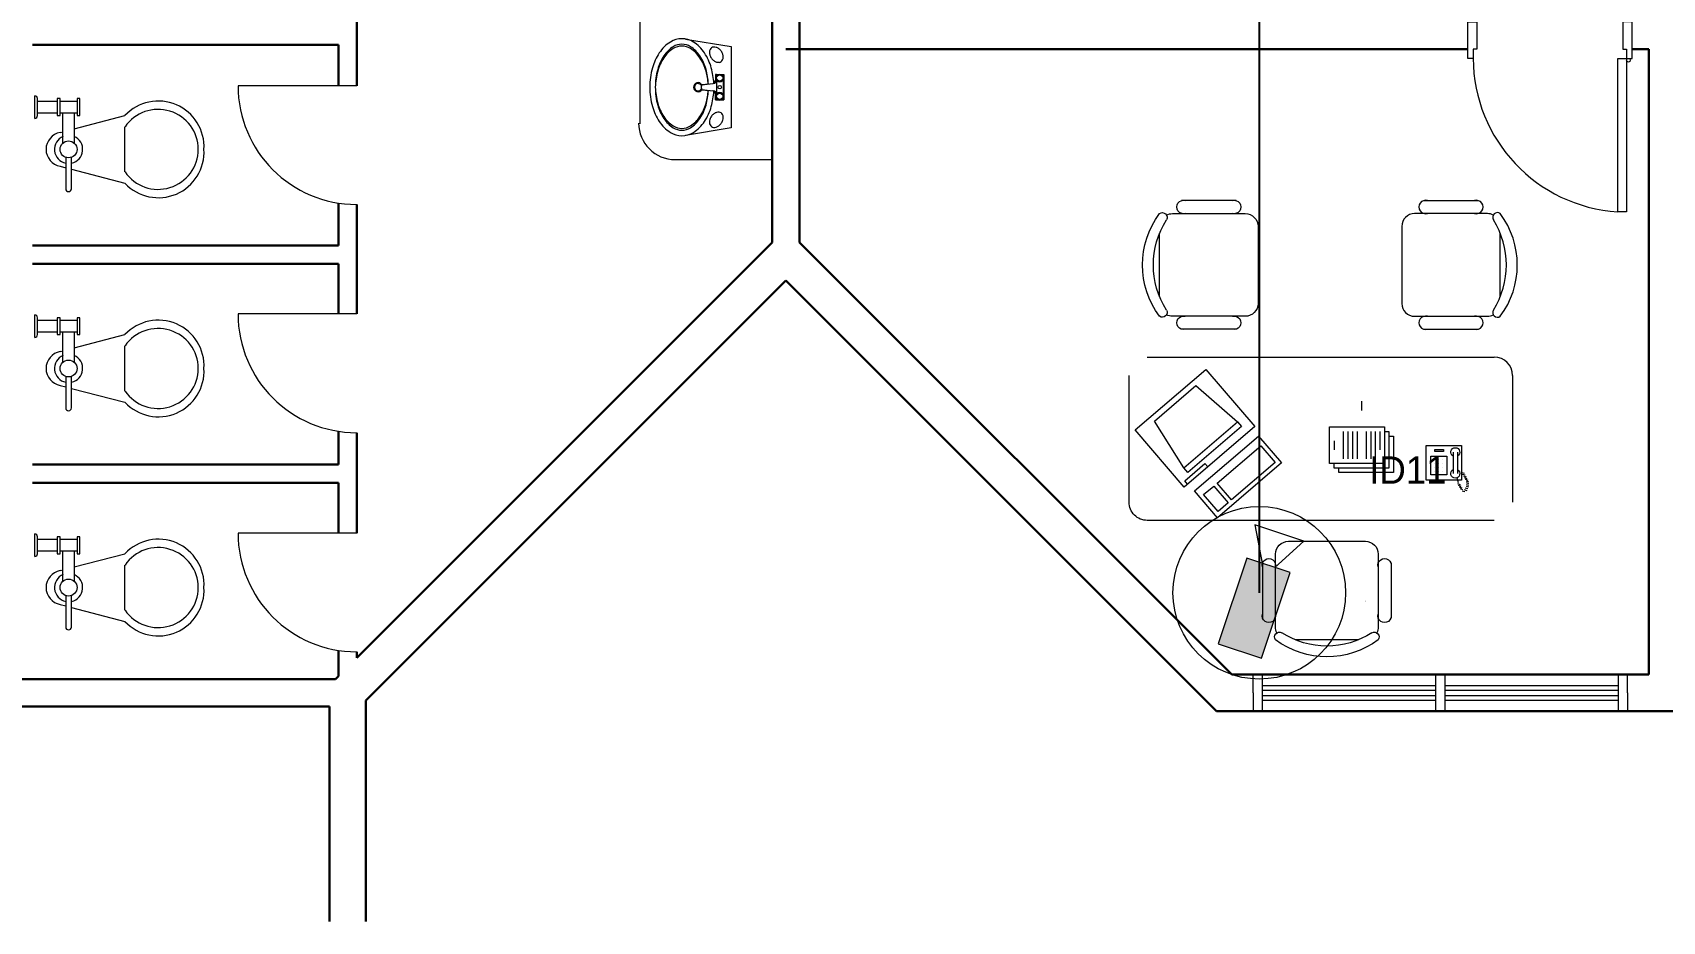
# Model space of a CAD drawing. Extents: x -59 to 582, y -1177 to 100.
# Drawn here: x 51.68 to 60.6, y -51.08 to -46.21 of the extents above; entities that cross this region are included whole.
import ezdxf
from ezdxf.enums import TextEntityAlignment as Align

# ---------------------------------------------------------------- set-up
doc = ezdxf.new("R2010")
doc.units = 0
doc.header["$LTSCALE"] = 0.15
doc.layers.get('0').update_dxf_attribs({"color": 252})
for name, color, linetype in [('0 CCTV', 252, 'Continuous'), ('0 sockets', 252, 'Continuous'), ('AUTOINCR', 7, 'Continuous'), ('CCTV', 4, 'Continuous')]:
    doc.layers.add(name, color=color, linetype=linetype)
for name, color, linetype, lineweight in [('anal', 252, 'Continuous', 20), ('DOOR', 252, 'Continuous', 20), ('E-LT-CKT-NM', 7, 'Continuous', 30), ('FIXT', 252, 'Continuous', 9), ('sofa', 252, 'Continuous', 9), ('T-CCTV', 7, 'Continuous', 0), ('wall', 252, 'Continuous', 30), ('WC', 252, 'Continuous', 9)]:
    doc.layers.add(name, color=color, linetype=linetype, lineweight=lineweight)
doc.styles.add('SDC-TEXT-ARB', font='sdc-arb.shx')

# ---------------------------------------------------------------- blocks, each defined once
blk = doc.blocks.new('D90')
at = {"layer": 'DOOR'}
for points in [[(0.03, 0.2), (0.03, 1.04), (0.0783, 1.04), (0.0783, 0.2)], [(0.03, 0.2), (0, 0.2), (0, 0), (0.05, 0), (0.05, 0.15), (0.03, 0.15)], [(0.87, 0.2), (0.9, 0.2), (0.9, 0), (0.85, 0), (0.85, 0.15), (0.87, 0.15)]]:
    blk.add_lwpolyline(points, close=True, dxfattribs=at)
blk.add_circle((0.02, 0.21), 0.01, dxfattribs=at)
blk.add_arc((0.0251, 0.1967), 0.8449, 0.22177, 86.38894, dxfattribs=at)
blk = doc.blocks.new('CHAIR7')
for p, q in [((20, 12), (3, 12)), ((5.12, 15.04), (17.88, 15.04)), ((0, 9), (0, -9)), ((23, -7.44), (23, 7.44)), ((3, -12), (20, -12)), ((5.12, -15), (17.88, -15))]:
    blk.add_line(p, q)
for centre, radius, start, end in [((3, 9), 3, 90, 180), ((5.56, 13.54), 1.56, 73.7398, 286.2602), ((17.44, 13.54), 1.56, 253.7398, 106.2602), ((20, 9), 3, 62.4156, 90), ((22.34, 11.12), 1.1, 53.3099, 212.0274), ((7, 0), 20, 323.1301, 36.8699), ((4.82, 0), 19.64, 327.5758, 32.4242), ((3, -9), 3, 180, 270), ((22.34, -11.12), 1.1, 147.9726, 306.6901), ((5.56, -13.5), 1.56, 73.7398, 286.2602), ((17.44, -13.5), 1.56, 253.7398, 106.2602), ((20, -9), 3, 270, 297.5844)]:
    blk.add_arc(centre, radius, start, end)
blk = doc.blocks.new('RECTANG')
for p, q in [((1, 1), (0, 1)), ((0, 1), (0, 0)), ((1, 0), (1, 1)), ((0, 0), (1, 0))]:
    blk.add_line(p, q)
blk = doc.blocks.new('IBMAT', base_point=(61, 306))
for p, q in [((75, 307), (75, 306)), ((81, 307), (75, 307)), ((81, 306), (81, 307))]:
    blk.add_line(p, q)
at = {"xscale": 21, "yscale": 17, "zscale": 21}
blk.add_blockref('RECTANG', (61, 306), dxfattribs=at)
blk = doc.blocks.new('KEYBOARD', base_point=(60, 294))
for p, xscale, yscale, zscale in [((60, 294), 19, 8, 19), ((61, 295), 13, 5, 13), ((75, 295), 3, 5, 3)]:
    blk.add_blockref('RECTANG', p, dxfattribs=dict(xscale=xscale, yscale=yscale, zscale=zscale))
blk = doc.blocks.new('FNCOMP')
for p, q in [((-6.64, 16.23), (-8.5, 3.5)), ((6.08, 16.23), (-6.64, 16.23)), ((8, 3.5), (6.08, 16.23)), ((-8.5, 3.5), (-8.5, 2.04)), ((8, 3.5), (-8.5, 3.5)), ((-8.5, 2.04), (8, 2.04)), ((8, 2.04), (8, 3.5))]:
    blk.add_line(p, q)
at = {"xscale": 1.033846153846154, "yscale": 1.033846153846154, "zscale": 1.033846153846154}
for name, p in [('IBMAT', (-10.86, 0)), ('KEYBOARD', (-10.05, -10.5))]:
    blk.add_blockref(name, p, dxfattribs=at)
blk = doc.blocks.new('FNPHONE')
for p, q in [((-7.29, 6.54), (-7.29, 1.54)), ((-6.29, 6.54), (-6.29, 1.54)), ((-3.87, 4.85), (-3.87, 4.85)), ((-3.87, 3.91), (-3.87, 3.91)), ((-2.94, 4.85), (-2.94, 4.85)), ((-2.94, 3.91), (-2.94, 3.91)), ((-2, 4.85), (-2, 4.85)), ((-2, 3.91), (-2, 3.91)), ((-9.1, 0.22), (-9.7, 0.02)), ((-8.9, 0.62), (-9.5, 0.42)), ((-8.7, 1.02), (-9.3, 0.82)), ((-8.5, 1.42), (-9.1, 1.22)), ((-8.3, 1.82), (-8.9, 1.62)), ((-7.14, 0.56), (-7.5, -0.58)), ((-3.87, 2.97), (-3.87, 2.97)), ((-3.87, 2.03), (-3.87, 2.03)), ((-2.94, 2.97), (-2.94, 2.97)), ((-2.94, 2.03), (-2.94, 2.03)), ((-2, 2.97), (-2, 2.97)), ((-2, 2.03), (-2, 2.03)), ((-9.3, -0.18), (-9.9, -0.38)), ((-9.3, -0.58), (-9.9, -0.78)), ((-9.3, -0.98), (-9.9, -1.18)), ((-9.3, -1.38), (-9.9, -1.58)), ((-9.1, -1.78), (-9.7, -1.98)), ((-8.9, -2.18), (-9.5, -2.38)), ((-8.43, -2.46), (-9.03, -2.66)), ((-7.9, -1.98), (-8.5, -2.18)), ((-7.7, -1.58), (-8.3, -1.78)), ((-7.5, -1.18), (-8.1, -1.38)), ((-7.3, -0.78), (-7.9, -0.98))]:
    blk.add_line(p, q)
for centre, start, end in [((-6.79, 6.54), 298.4915, 241.5085), ((-6.79, 1.54), 118.4915, 61.5085)]:
    blk.add_arc(centre, 1.05, start, end)
for p, xscale, yscale, zscale in [((-8.21, 0), 8.20528234483245, 8.104073169521023, 8.20528234483245), ((-4.81, 1.25), 3.75, 4.375, 3.75), ((-4.03, 6.72), 2.03125, 0.46875, 2.03125)]:
    blk.add_blockref('RECTANG', p, dxfattribs=dict(xscale=xscale, yscale=yscale, zscale=zscale))
blk = doc.blocks.new('ARCH')
at = {"layer": 'anal'}
for p, q in [((55, 344.9171), (55, 342.1171)), ((55.1938, 341.9207), (55.725, 341.9207)), ((58.3582, 339), (58.3582, 339.1)), ((58.4082, 339.1), (58.4082, 338.9)), ((59.3582, 339.1), (59.3582, 338.9)), ((59.4082, 339.1), (59.4082, 338.9)), ((60.3582, 339.1), (60.3582, 338.9)), ((60.4082, 339), (60.4082, 339.1)), ((58.3582, 339), (58.3582, 338.9)), ((58.4082, 339.04), (59.3582, 339.04)), ((58.4082, 339.015), (59.3582, 339.015)), ((58.4082, 339), (58.4082, 338.9)), ((58.4082, 338.985), (59.3582, 338.985)), ((59.4082, 339.04), (60.3582, 339.04)), ((59.4082, 339.015), (60.3582, 339.015)), ((59.4082, 338.985), (60.3582, 338.985)), ((60.3582, 339), (60.3582, 338.9)), ((60.4082, 339), (60.4082, 338.9)), ((58.4082, 338.96), (59.3582, 338.96)), ((59.4082, 338.96), (60.3582, 338.96))]:
    blk.add_line(p, q, dxfattribs=at)
blk.add_arc((55.1938, 342.1207), 0.2, 180, 270, dxfattribs=at)
at = {"layer": 'DOOR'}
for p, q in [((53.45, 342.325), (52.8, 342.325)), ((53.45, 341.075), (52.8, 341.075)), ((53.45, 339.875), (52.8, 339.875))]:
    blk.add_line(p, q, dxfattribs=at)
for centre in [(53.45, 342.325), (53.45, 341.075), (53.45, 339.875)]:
    blk.add_arc(centre, 0.65, 180, 270, dxfattribs=at)
at = {"layer": 'FIXT'}
for p, q in [((55.2499, 342.581), (55.5, 342.5396)), ((55.5, 342.5396), (55.5, 342.0946)), ((55.42, 342.3861), (55.4155, 342.3871)), ((55.4155, 342.3871), (55.4288, 342.3871)), ((55.4155, 342.3871), (55.4155, 342.3562)), ((55.42, 342.3861), (55.42, 342.3797)), ((55.42, 342.3861), (55.4269, 342.3861)), ((55.4472, 342.3871), (55.4605, 342.3871)), ((55.4491, 342.3861), (55.456, 342.3861)), ((55.456, 342.3861), (55.4605, 342.3871)), ((55.456, 342.3861), (55.456, 342.3797)), ((55.4605, 342.3871), (55.4605, 342.2471)), ((55.3365, 342.3311), (55.384, 342.3351)), ((55.3379, 342.3303), (55.3365, 342.3311)), ((55.3379, 342.3038), (55.3365, 342.3031)), ((55.3365, 342.3031), (55.384, 342.299)), ((55.3379, 342.3303), (55.4021, 342.337)), ((55.3379, 342.3038), (55.4021, 342.2971)), ((55.4155, 342.2471), (55.4155, 342.2779)), ((55.42, 342.3544), (55.42, 342.2797)), ((55.456, 342.3544), (55.456, 342.2797)), ((55.42, 342.2481), (55.4155, 342.2471)), ((55.4155, 342.2471), (55.4288, 342.2471)), ((55.42, 342.2481), (55.42, 342.2544)), ((55.42, 342.2481), (55.4269, 342.2481)), ((55.4472, 342.2471), (55.4605, 342.2471)), ((55.4491, 342.2481), (55.456, 342.2481)), ((55.456, 342.2481), (55.456, 342.2544)), ((55.456, 342.2481), (55.4605, 342.2471)), ((55.5, 342.0946), (55.2499, 342.0532))]:
    blk.add_line(p, q, dxfattribs=at)
for centre, radius in [((55.438, 342.3671), 0.022), ((55.438, 342.3671), 0.0173), ((55.438, 342.2671), 0.022), ((55.438, 342.2671), 0.0173), ((55.438, 342.3171), 0.0095)]:
    blk.add_circle(centre, radius, dxfattribs=at)
for centre, radius, start, end in [((55.2746, 342.3936), 0.2016, 122.07252, 146.53462), ((55.2305, 342.464), 0.1186, 90, 122.07252), ((55.2305, 342.464), 0.0886, 90, 122.07252), ((55.2305, 342.454), 0.0886, 90, 122.07252), ((55.2305, 342.464), 0.1186, 57.92748, 90), ((55.2305, 342.464), 0.0886, 57.92748, 90), ((55.2305, 342.454), 0.0886, 57.92748, 90), ((55.1864, 342.3936), 0.2016, 33.46538, 57.92748), ((55.3446, 342.3474), 0.2855, 146.53462, 164.68757), ((55.3446, 342.3474), 0.2555, 146.53462, 164.68757), ((55.3446, 342.3374), 0.2555, 146.53462, 164.68757), ((55.2746, 342.3936), 0.1716, 122.07252, 146.53462), ((55.2746, 342.3836), 0.1716, 122.07252, 146.53462), ((55.1864, 342.3936), 0.1716, 33.46538, 57.92748), ((55.1864, 342.3836), 0.1716, 33.46538, 57.92748), ((55.1164, 342.3474), 0.2555, 15.31243, 33.46538), ((55.1164, 342.3374), 0.2555, 15.31243, 33.46538), ((55.1164, 342.3474), 0.2855, 15.31243, 33.46538), ((55.4174, 342.5082), 0.036, 154.07048, 178.31028), ((55.4292, 342.5078), 0.0477, 178.31028, 197.84822), ((55.4439, 342.5126), 0.0632, 197.84822, 215), ((55.4064, 342.5135), 0.0237, 125, 154.07048), ((55.4439, 342.5126), 0.0632, 215, 232.15178), ((55.4064, 342.5135), 0.0237, 95.92952, 125), ((55.4076, 342.5013), 0.036, 71.68972, 95.92952), ((55.4344, 342.5003), 0.0477, 232.15178, 251.68972), ((55.4039, 342.4902), 0.0477, 52.15178, 71.68972), ((55.4307, 342.4892), 0.036, 251.68972, 275.92952), ((55.3944, 342.4779), 0.0632, 35, 52.15178), ((55.432, 342.4769), 0.0237, 275.92952, 305), ((55.432, 342.4769), 0.0237, 305, 334.07048), ((55.3944, 342.4779), 0.0632, 17.84822, 35), ((55.4209, 342.4823), 0.036, 334.07048, 358.31028), ((55.4092, 342.4827), 0.0477, 358.31028, 17.84822), ((55.4553, 342.3171), 0.4003, 164.68757, 180), ((55.4553, 342.3171), 0.3703, 164.68757, 180), ((55.4553, 342.3071), 0.3703, 164.68757, 178.45237), ((55.0057, 342.3171), 0.3703, 2.68673, 15.31243), ((55.0057, 342.3071), 0.3703, 4.22904, 15.31243), ((55.0057, 342.3171), 0.4003, 3.1171, 15.31243), ((55.4093, 342.3671), 0.0115, 315.8561, 44.1439), ((55.438, 342.3958), 0.0115, 225.8561, 314.1439), ((55.4667, 342.3671), 0.0115, 135.8561, 224.1439), ((55.4553, 342.3171), 0.4003, 180, 195.31243), ((55.4553, 342.3171), 0.3703, 180, 195.31243), ((55.4553, 342.3271), 0.3703, 181.54763, 195.31243), ((55.319, 342.3171), 0.025, 31.88267, 328.11733), ((55.319, 342.3171), 0.02, 90, 270), ((55.319, 342.3171), 0.02, 31.49929, 90), ((55.319, 342.3171), 0.02, 270, 328.50071), ((55.4345, 342.3171), 0.099, 171.872, 188.128), ((55.4348, 342.3171), 0.0978, 172.2121, 187.7879), ((55.0057, 342.3271), 0.3703, 344.68757, 355.77096), ((55.0057, 342.3171), 0.3703, 344.68757, 357.31327), ((55.0057, 342.3171), 0.4003, 344.68757, 356.8829), ((55.3955, 342.3562), 0.02, 285.06132, 0), ((55.3955, 342.2779), 0.02, 0, 74.93868), ((55.4, 342.3569), 0.02, 275.97774, 353.34733), ((55.4, 342.2772), 0.02, 6.65267, 84.02226), ((55.4093, 342.2671), 0.0115, 315.8561, 44.1439), ((55.438, 342.3383), 0.0115, 45.8561, 134.1439), ((55.438, 342.2958), 0.0115, 225.8561, 314.1439), ((55.4667, 342.2671), 0.0115, 135.8561, 224.1439), ((55.3446, 342.2868), 0.2855, 195.31243, 213.46538), ((55.3446, 342.2968), 0.2555, 195.31243, 213.46538), ((55.3446, 342.2868), 0.2555, 195.31243, 213.46538), ((55.1164, 342.2968), 0.2555, 326.53462, 344.68757), ((55.1164, 342.2868), 0.2555, 326.53462, 344.68757), ((55.1164, 342.2868), 0.2855, 326.53462, 344.68757), ((55.438, 342.2383), 0.0115, 45.8561, 134.1439), ((55.2746, 342.2405), 0.2016, 213.46538, 237.92748), ((55.2746, 342.2505), 0.1716, 213.46538, 237.92748), ((55.2746, 342.2405), 0.1716, 213.46538, 237.92748), ((55.2305, 342.1801), 0.0886, 237.92748, 270), ((55.2305, 342.1801), 0.0886, 270, 302.07252), ((55.1864, 342.2505), 0.1716, 302.07252, 326.53462), ((55.1864, 342.2405), 0.1716, 302.07252, 326.53462), ((55.1864, 342.2405), 0.2016, 302.07252, 326.53462), ((55.4292, 342.1263), 0.0477, 162.15178, 181.68972), ((55.4174, 342.126), 0.036, 181.68972, 205.92952), ((55.4439, 342.1216), 0.0632, 145, 162.15178), ((55.4064, 342.1206), 0.0237, 205.92952, 235), ((55.4439, 342.1216), 0.0632, 127.84822, 145), ((55.4064, 342.1206), 0.0237, 235, 264.07048), ((55.4076, 342.1328), 0.036, 264.07048, 288.31028), ((55.4344, 342.1338), 0.0477, 108.31028, 127.84822), ((55.4039, 342.144), 0.0477, 288.31028, 307.84822), ((55.4307, 342.145), 0.036, 84.07048, 108.31028), ((55.3944, 342.1562), 0.0632, 307.84822, 325), ((55.432, 342.1572), 0.0237, 55, 84.07048), ((55.432, 342.1572), 0.0237, 25.92952, 55), ((55.3944, 342.1562), 0.0632, 325, 342.15178), ((55.4209, 342.1518), 0.036, 1.68972, 25.92952), ((55.4092, 342.1515), 0.0477, 342.15178, 1.68972), ((55.2305, 342.1701), 0.1186, 237.92748, 270), ((55.2305, 342.1701), 0.0886, 237.92748, 270), ((55.2305, 342.1701), 0.0886, 270, 302.07252), ((55.2305, 342.1701), 0.1186, 270, 302.07252)]:
    blk.add_arc(centre, radius, start, end, dxfattribs=at)
at = {"layer": 'sofa'}
for p, q in [((57.7791, 340.8389), (59.6791, 340.8389)), ((59.7791, 340.7389), (59.7791, 340.0445))]:
    blk.add_line(p, q, dxfattribs=at)
blk.add_lwpolyline([(59.6791, 339.9445), (57.7791, 339.9445, -0.414214), (57.6791, 340.0445), (57.6791, 340.7389)], format="xyb", dxfattribs=at)
for points in [[(58.9527, 340.5973), (58.9527, 340.5473)], [(58.7777, 340.4561), (59.0777, 340.4561), (59.0777, 340.2561), (58.7777, 340.2561), (58.7777, 340.4561)], [(59.0777, 340.4311), (59.1027, 340.4311), (59.1027, 340.2311), (58.8027, 340.2311), (58.8027, 340.2561)], [(59.1027, 340.4061), (59.1277, 340.4061), (59.1277, 340.2061), (58.8277, 340.2061), (58.8277, 340.2311)], [(58.8527, 340.4311), (58.8527, 340.2811)], [(58.8777, 340.4311), (58.8777, 340.2811)], [(58.9027, 340.4311), (58.9027, 340.2811)], [(58.9277, 340.4311), (58.9277, 340.2811)], [(58.9777, 340.4311), (58.9777, 340.2811)], [(59.0027, 340.4311), (59.0027, 340.2811)], [(59.0277, 340.4311), (59.0277, 340.2811)], [(59.0527, 340.4311), (59.0527, 340.3311)], [(58.8027, 340.3811), (58.8027, 340.3311)]]:
    blk.add_lwpolyline(points, dxfattribs=at)
blk.add_arc((59.6791, 340.7389), 0.1, 0, 90, dxfattribs=at)
at = {"layer": 'wall'}
for p, q in [((55.725, 341.4664), (55.725, 346.125)), ((55.875, 341.4664), (55.875, 346.125)), ((53.45, 342.875), (53.45, 342.325)), ((51.675, 342.55), (53.35, 342.55)), ((53.35, 342.55), (53.35, 342.325)), ((59.5337, 342.525), (55.8, 342.525)), ((60.525, 342.525), (60.4337, 342.525)), ((60.525, 342.525), (60.525, 339.1)), ((53.35, 341.6827), (53.35, 341.45)), ((53.45, 341.675), (53.45, 341.075)), ((51.675, 341.45), (53.35, 341.45)), ((55.725, 341.4664), (53.45, 339.1914)), ((55.725, 341.4664), (53.45, 339.1914)), ((58.2414, 339.1), (55.875, 341.4664)), ((51.675, 341.35), (53.35, 341.35)), ((53.35, 341.35), (53.35, 341.075)), ((55.8, 341.2586), (53.5, 338.9586)), ((55.8, 341.2586), (53.5414, 339)), ((58.1586, 338.9), (55.8, 341.2586)), ((53.35, 340.4327), (53.35, 340.25)), ((53.45, 340.425), (53.45, 339.875)), ((51.675, 340.25), (53.35, 340.25)), ((51.675, 340.15), (53.35, 340.15)), ((53.35, 340.15), (53.35, 339.875)), ((53.35, 339.2327), (53.35, 339.0914)), ((53.45, 339.225), (53.45, 339.1914)), ((53.3336, 339.075), (46.55, 339.075)), ((53.35, 339.0914), (53.3336, 339.075)), ((53.35, 339.0914), (53.3336, 339.075)), ((60.525, 339.1), (58.2414, 339.1)), ((53.3, 338.925), (46.55, 338.925)), ((53.3, 337.7482), (53.3, 338.925)), ((53.5, 337.7482), (53.5, 338.9586)), ((63.0414, 338.9), (58.1586, 338.9))]:
    blk.add_line(p, q, dxfattribs=at)
at = {"layer": 'WC'}
for p, q in [((51.6868, 342.1465), (51.6868, 342.2701)), ((51.7022, 342.162), (51.7022, 342.2547)), ((51.8103, 342.2392), (51.7022, 342.2392)), ((51.8258, 342.2547), (51.8103, 342.2547)), ((51.8103, 342.2547), (51.8103, 342.162)), ((51.8258, 342.162), (51.8258, 342.2547)), ((51.9185, 342.2392), (51.8258, 342.2392)), ((51.9339, 342.2547), (51.9185, 342.2547)), ((51.9185, 342.2547), (51.9185, 342.162)), ((51.9339, 342.162), (51.9339, 342.2547)), ((51.7022, 342.1774), (51.8103, 342.1774)), ((51.8103, 342.162), (51.8258, 342.162)), ((51.8258, 342.1774), (51.9185, 342.1774)), ((51.8412, 342.0108), (51.8412, 342.1774)), ((51.9028, 342.0894), (52.181, 342.162)), ((51.903, 342.1774), (51.903, 342.0112)), ((51.9185, 342.162), (51.9339, 342.162)), ((52.181, 341.8531), (52.181, 342.1002)), ((51.8258, 342.0693), (51.8416, 342.0735)), ((51.8567, 341.9334), (51.8567, 341.7605)), ((51.8876, 341.7605), (51.8876, 341.9334)), ((51.8258, 341.884), (51.8569, 341.8759)), ((51.8878, 341.8678), (52.181, 341.7913)), ((51.6868, 340.9465), (51.6868, 341.0701)), ((51.7022, 340.962), (51.7022, 341.0547)), ((51.8103, 341.0392), (51.7022, 341.0392)), ((51.8258, 341.0547), (51.8103, 341.0547)), ((51.8103, 341.0547), (51.8103, 340.962)), ((51.8258, 340.962), (51.8258, 341.0547)), ((51.9185, 341.0392), (51.8258, 341.0392)), ((51.9339, 341.0547), (51.9185, 341.0547)), ((51.9185, 341.0547), (51.9185, 340.962)), ((51.9339, 340.962), (51.9339, 341.0547)), ((51.7022, 340.9774), (51.8103, 340.9774)), ((51.8103, 340.962), (51.8258, 340.962)), ((51.8258, 340.9774), (51.9185, 340.9774)), ((51.8412, 340.8108), (51.8412, 340.9774)), ((51.9028, 340.8894), (52.181, 340.962)), ((51.903, 340.9774), (51.903, 340.8112)), ((51.9185, 340.962), (51.9339, 340.962)), ((51.8258, 340.8693), (51.8416, 340.8735)), ((52.181, 340.6531), (52.181, 340.9002)), ((51.8258, 340.684), (51.8569, 340.6759)), ((51.8567, 340.7334), (51.8567, 340.5605)), ((51.8876, 340.5605), (51.8876, 340.7334)), ((51.8878, 340.6678), (52.181, 340.5913)), ((51.6868, 339.7465), (51.6868, 339.8701)), ((51.7022, 339.762), (51.7022, 339.8547)), ((51.8103, 339.8392), (51.7022, 339.8392)), ((51.7022, 339.7774), (51.8103, 339.7774)), ((51.8258, 339.8547), (51.8103, 339.8547)), ((51.8103, 339.8547), (51.8103, 339.762)), ((51.8258, 339.762), (51.8258, 339.8547)), ((51.9185, 339.8392), (51.8258, 339.8392)), ((51.8258, 339.7774), (51.9185, 339.7774)), ((51.8412, 339.6108), (51.8412, 339.7774)), ((51.903, 339.7774), (51.903, 339.6112)), ((51.9339, 339.8547), (51.9185, 339.8547)), ((51.9185, 339.8547), (51.9185, 339.762)), ((51.9339, 339.762), (51.9339, 339.8547)), ((51.8103, 339.762), (51.8258, 339.762)), ((51.9028, 339.6894), (52.181, 339.762)), ((51.9185, 339.762), (51.9339, 339.762)), ((52.181, 339.4531), (52.181, 339.7002)), ((51.8258, 339.6693), (51.8416, 339.6735)), ((51.8567, 339.5334), (51.8567, 339.3605)), ((51.8876, 339.3605), (51.8876, 339.5334)), ((51.8258, 339.484), (51.8569, 339.4759)), ((51.8878, 339.4678), (52.181, 339.3913))]:
    blk.add_line(p, q, dxfattribs=at)
for centre in [(51.8721, 341.9767), (51.8721, 340.7767), (51.8721, 339.5767)]:
    blk.add_circle(centre, 0.0463, dxfattribs=at)
for centre, radius, start, end in [((51.6861, 342.254), 0.0161, 2.4084, 87.5916), ((52.3638, 341.9914), 0.25, 356.62, 136.98278), ((52.3624, 341.9755), 0.2201, 0.3, 145.49457), ((51.6861, 342.1627), 0.0161, 272.4084, 357.5916), ((51.8428, 341.9767), 0.0942, 100.38886, 259.6111), ((51.8721, 341.9767), 0.0772, 112.85047, 258.577), ((51.8721, 341.9767), 0.0772, 281.8763, 66.5863), ((52.3638, 341.9619), 0.25, 223.0172, 3.38), ((52.3624, 341.9778), 0.2201, 214.5054, 359.7), ((51.8721, 341.7605), 0.0154, 180, 0), ((51.6861, 341.054), 0.0161, 2.4084, 87.5916), ((52.3638, 340.7914), 0.25, 356.62, 136.98278), ((51.6861, 340.9627), 0.0161, 272.4084, 357.5916), ((52.3624, 340.7755), 0.2201, 0.3, 145.49457), ((51.8428, 340.7767), 0.0942, 100.38886, 259.6111), ((51.8721, 340.7767), 0.0772, 112.85047, 258.577), ((51.8721, 340.7767), 0.0772, 281.8763, 66.5863), ((52.3638, 340.7619), 0.25, 223.0172, 3.38), ((52.3624, 340.7778), 0.2201, 214.5054, 359.7), ((51.8721, 340.5605), 0.0154, 180, 0), ((51.6861, 339.854), 0.0161, 2.4084, 87.5916), ((52.3638, 339.5914), 0.25, 356.62, 136.98278), ((52.3624, 339.5755), 0.2201, 0.3, 145.49457), ((51.6861, 339.7627), 0.0161, 272.4084, 357.5916), ((51.8428, 339.5767), 0.0942, 100.38886, 259.6111), ((51.8721, 339.5767), 0.0772, 112.85047, 258.577), ((51.8721, 339.5767), 0.0772, 281.8763, 66.5863), ((52.3638, 339.5619), 0.25, 223.0172, 3.38), ((52.3624, 339.5778), 0.2201, 214.5054, 359.7), ((51.8721, 339.3605), 0.0154, 180, 0)]:
    blk.add_arc(centre, radius, start, end, dxfattribs=at)
at = {"layer": 'DOOR', "rotation": 180}
blk.add_blockref('D90', (60.4337, 342.675), dxfattribs=at)
at = {"layer": 'sofa', "yscale": 0.0234375, "zscale": 0.0234375}
for name, p, xscale in [('CHAIR7', (58.3856, 341.3437), -0.0234375), ('CHAIR7', (59.1727, 341.3437), 0.0234375), ('FNPHONE', (59.3067, 340.1648), -0.0234375)]:
    blk.add_blockref(name, p, dxfattribs=dict(at, xscale=xscale))
for name, p, xscale, rotation in [('FNCOMP', (58.1746, 340.2926), -0.02343749999997079, 40.60129464521547), ('CHAIR7', (58.7625, 339.8299), -0.0234375, 90)]:
    blk.add_blockref(name, p, dxfattribs=dict(at, xscale=xscale, rotation=rotation))
blk = doc.blocks.new('LEGEND_dwg_CCTV DOME-1155345-TELECOMMUNICATION LEGEND_ GENERAL NOTES _SYMBOLS _ ABBREVIATIONS')
at = {"layer": 'T-CCTV'}
blk.add_hatch(color=256, dxfattribs=at).paths.add_polyline_path([(255, -95.2), (-120.1, -95.2), (-120.1, 95.2), (255, 95.2)], flags=0)
at = {"layer": 'T-CCTV', "flags": 128}
for points in [[(-120.1, 27.6), (-261.6, 107.6), (-261.6, -107.6), (-120.1, -27.6)], [(255, -95.2), (255, 95.2), (-120.1, 95.2), (-120.1, -95.2), (255, -95.2)]]:
    blk.add_lwpolyline(points, dxfattribs=at)
at = {"layer": 'T-CCTV'}
blk.add_circle((0, 0), 358.2, dxfattribs=at)
blk = doc.blocks.new('ID CAMERA')
at = {"layer": 'CCTV', "color": 6, "xscale": 1.150579243575653, "yscale": 1.150579243575653, "zscale": 1.150579243575653}
blk.add_blockref('LEGEND_dwg_CCTV DOME-1155345-TELECOMMUNICATION LEGEND_ GENERAL NOTES _SYMBOLS _ ABBREVIATIONS', (0, 0), dxfattribs=at)
at = {"layer": 'E-LT-CKT-NM', "color": 1, "style": 'SDC-TEXT-ARB'}
blk.add_attdef('ID', (-127.3, 492.1), '', height=326.1, dxfattribs=at)
blk = doc.blocks.new('EE')
at = {"layer": '0 sockets'}
h = blk.add_hatch(color=6, dxfattribs=at)
h.dxf.hatch_style = 1
h.paths.add_polyline_path([(582.3938, 81.8406), (-59.1154, 81.8406), (-59.1154, -114.5819), (582.3938, -114.5819)])
h.paths.add_polyline_path([(577.3938, 76.8406), (577.3938, -109.5819), (-54.1154, -109.5819), (-54.1154, 76.8406)], flags=16)
h.paths.add_polyline_path([(408.0255, -15.1391, -1), (406.517, -15.1391, -1)], flags=0)
h.paths.add_polyline_path([(457.7835, -31.1193, 0.414214), (457.6835, -31.0193), (444.3113, -31.0193, 0.414214), (444.2113, -31.1193), (444.2113, -48.4465), (415.8336, -48.4465), (415.8336, -19.4832), (417.425, -19.4832, 0.414214), (417.525, -19.3832), (417.525, -15.2391, 0.414214), (417.425, -15.1391), (407.2736, -15.1391), (407.2712, -15.8933), (407.2712, -15.1391), (417.525, -15.1391), (417.525, -19.4832), (415.9336, -19.4832, 0.414214), (415.8336, -19.5832), (415.8336, -48.3465, 0.414214), (415.9336, -48.4465), (444.1113, -48.4465, 0.414214), (444.2113, -48.3465), (444.2113, -31.0193), (457.7835, -31.0193)], flags=0)
h.paths.add_polyline_path([(244.6113, -46.0682), (244.6113, -46.0144), (244.5226, -46.0144, -0.279526)], flags=0)
h.paths.add_polyline_path([(404.6897, 26.9474), (525.0345, 26.9474), (525.0345, 46.2845), (404.6897, 46.2845)], flags=8)
h.paths.add_polyline_path([(202.6437, 24.0784), (289.3193, 24.0784), (289.3193, 38.4106), (202.6437, 38.4106)], flags=8)
h.paths.add_polyline_path([(30.9197, 26.4293), (112.5904, 26.4293), (112.5904, 40.7615), (30.9197, 40.7615)], flags=8)
h.paths.add_polyline_path([(441.8806, -10.2056), (442.2164, -10.2056), (442.2164, -9.7556), (441.8806, -9.7556)], flags=8)
h.paths.add_polyline_path([(422.2717, -10.2459), (422.6217, -10.2459), (422.6217, -9.7959), (422.2717, -9.7959)], flags=8)
h.paths.add_polyline_path([(406.5093, -14.41), (406.8593, -14.41), (406.8593, -13.96), (406.5093, -13.96)], flags=8)
h.paths.add_polyline_path([(406.2104, -35.7134), (406.5461, -35.7134), (406.5461, -35.2634), (406.2104, -35.2634)], flags=8)
h.paths.add_polyline_path([(422.8414, -60.6068), (423.1914, -60.6068), (423.1914, -60.1568), (422.8414, -60.1568)], flags=8)
h.paths.add_polyline_path([(442.3908, -60.8399), (442.7551, -60.8399), (442.7551, -60.3899), (442.3908, -60.3899)], flags=8)
h.paths.add_polyline_path([(456.8438, -54.1004), (457.1938, -54.1004), (457.1938, -53.6504), (456.8438, -53.6504)], flags=8)
h.paths.add_polyline_path([(470.8579, -50.8101), (471.2079, -50.8101), (471.2079, -50.3601), (470.8579, -50.3601)], flags=8)
h.paths.add_polyline_path([(490.1231, -50.756), (490.3445, -50.756), (490.3445, -50.306), (490.1231, -50.306)], flags=8)
h.paths.add_polyline_path([(225.5085, -20.3428), (226.1335, -20.3428), (226.1335, -20.1178), (225.5085, -20.1178)], flags=8)
h.paths.add_polyline_path([(233.7002, -19.9376), (234.3252, -19.9376), (234.3252, -19.7126), (233.7002, -19.7126)], flags=8)
h.paths.add_polyline_path([(241.875, -19.5516), (242.5, -19.5516), (242.5, -19.3266), (241.875, -19.3266)], flags=8)
h.paths.add_polyline_path([(245.1715, -24.6319), (245.7965, -24.6319), (245.7965, -24.4069), (245.1715, -24.4069)], flags=8)
h.paths.add_polyline_path([(247.8129, -19.2546), (248.4379, -19.2546), (248.4379, -19.0296), (247.8129, -19.0296)], flags=8)
h.paths.add_polyline_path([(249.6481, -13.3866), (250.2731, -13.3866), (250.2731, -13.1616), (249.6481, -13.1616)], flags=8)
h.paths.add_polyline_path([(257.3232, -15.7941), (257.9482, -15.7941), (257.9482, -15.5691), (257.3232, -15.5691)], flags=8)
h.paths.add_polyline_path([(257.5825, -13.1834), (258.1575, -13.1834), (258.1575, -12.9584), (257.5825, -12.9584)], flags=8)
h.paths.add_polyline_path([(264.064, -13.1005), (264.664, -13.1005), (264.664, -12.8755), (264.064, -12.8755)], flags=8)
h.paths.add_polyline_path([(288.7886, -40.9018), (289.3636, -40.9018), (289.3636, -40.6768), (288.7886, -40.6768)], flags=8)
h.paths.add_polyline_path([(280.6872, -41.0054), (281.2622, -41.0054), (281.2622, -40.7804), (280.6872, -40.7804)], flags=8)
h.paths.add_polyline_path([(270.8638, -40.8752), (271.4388, -40.8752), (271.4388, -40.6502), (270.8638, -40.6502)], flags=8)
h.paths.add_polyline_path([(261.4343, -40.7711), (262.0093, -40.7711), (262.0093, -40.5461), (261.4343, -40.5461)], flags=8)
h.paths.add_polyline_path([(254.7641, -40.8531), (255.3391, -40.8531), (255.3391, -40.6281), (254.7641, -40.6281)], flags=8)
h.paths.add_polyline_path([(247.0084, -40.8452), (247.5834, -40.8452), (247.5834, -40.6202), (247.0084, -40.6202)], flags=8)
h.paths.add_polyline_path([(245.8521, -36.4789), (246.4271, -36.4789), (246.4271, -36.2539), (245.8521, -36.2539)], flags=8)
h.paths.add_polyline_path([(243.9336, -41.6387), (244.5086, -41.6387), (244.5086, -41.4137), (243.9336, -41.4137)], flags=8)
h.paths.add_polyline_path([(245.534, -46.5866), (246.059, -46.5866), (246.059, -46.3616), (245.534, -46.3616)], flags=8)
h.paths.add_polyline_path([(245.3615, -51.8321), (245.9115, -51.8321), (245.9115, -51.6071), (245.3615, -51.6071)], flags=8)
h.paths.add_polyline_path([(239.7215, -52.2724), (240.3215, -52.2724), (240.3215, -52.0474), (239.7215, -52.0474)], flags=8)
h.paths.add_polyline_path([(232.0686, -52.9165), (232.6686, -52.9165), (232.6686, -52.6915), (232.0686, -52.6915)], flags=8)
h.paths.add_polyline_path([(225.5588, -53.6462), (226.1588, -53.6462), (226.1588, -53.4212), (225.5588, -53.4212)], flags=8)
h.paths.add_polyline_path([(227.6145, -48.128), (228.2145, -48.128), (228.2145, -47.903), (227.6145, -47.903)], flags=8)
h.paths.add_polyline_path([(219.5279, -49.4891), (220.1279, -49.4891), (220.1279, -49.2641), (219.5279, -49.2641)], flags=8)
h.paths.add_polyline_path([(217.7703, -44.2843), (218.3703, -44.2843), (218.3703, -44.0593), (217.7703, -44.0593)], flags=8)
h.paths.add_polyline_path([(216.4425, -34.7131), (217.0425, -34.7131), (217.0425, -34.4881), (216.4425, -34.4881)], flags=8)
h.paths.add_polyline_path([(216.7993, -27.0914), (217.3993, -27.0914), (217.3993, -26.8664), (216.7993, -26.8664)], flags=8)
h.paths.add_polyline_path([(216.7293, -21.7545), (217.2793, -21.7545), (217.2793, -21.5295), (216.7293, -21.5295)], flags=8)
h.paths.add_polyline_path([(84.8617, -42.4448), (85.3867, -42.4448), (85.3867, -42.2198), (84.8617, -42.2198)], flags=8)
h.paths.add_polyline_path([(82.4597, -48.7615), (83.0097, -48.7615), (83.0097, -48.5365), (82.4597, -48.5365)], flags=8)
h.paths.add_polyline_path([(78.4165, -48.7103), (78.9415, -48.7103), (78.9415, -48.4853), (78.4165, -48.4853)], flags=8)
h.paths.add_polyline_path([(75.5469, -42.4519), (76.0719, -42.4519), (76.0719, -42.2269), (75.5469, -42.2269)], flags=8)
h.paths.add_polyline_path([(74.0193, -42.4184), (74.5443, -42.4184), (74.5443, -42.1934), (74.0193, -42.1934)], flags=8)
h.paths.add_polyline_path([(72.8597, -48.7615), (73.3847, -48.7615), (73.3847, -48.5365), (72.8597, -48.5365)], flags=8)
h.paths.add_polyline_path([(68.6511, -48.7073), (69.1761, -48.7073), (69.1761, -48.4823), (68.6511, -48.4823)], flags=8)
h.paths.add_polyline_path([(69.2706, -42.4563), (69.7956, -42.4563), (69.7956, -42.2313), (69.2706, -42.2313)], flags=8)
h.paths.add_polyline_path([(65.66, -42.4427), (66.185, -42.4427), (66.185, -42.2177), (65.66, -42.2177)], flags=8)
h.paths.add_polyline_path([(63.3536, -48.7076), (63.8786, -48.7076), (63.8786, -48.4826), (63.3536, -48.4826)], flags=8)
h.paths.add_polyline_path([(58.9569, -48.7176), (59.4319, -48.7176), (59.4319, -48.4926), (58.9569, -48.4926)], flags=8)
h.paths.add_polyline_path([(56.5842, -43.0406), (57.0842, -43.0406), (57.0842, -42.8156), (56.5842, -42.8156)], flags=8)
h.paths.add_polyline_path([(55.2147, -39.3121), (55.7647, -39.3121), (55.7647, -39.0871), (55.2147, -39.0871)], flags=8)
h.paths.add_polyline_path([(47.2504, -39.1177), (47.8004, -39.1177), (47.8004, -38.8927), (47.2504, -38.8927)], flags=8)
h.paths.add_polyline_path([(36.6812, -56.1774), (37.2312, -56.1774), (37.2312, -55.9524), (36.6812, -55.9524)], flags=8)
h.paths.add_polyline_path([(28.0926, -56.08), (28.6426, -56.08), (28.6426, -55.855), (28.0926, -55.855)], flags=8)
h.paths.add_polyline_path([(11.2238, -49.6168), (11.7738, -49.6168), (11.7738, -49.3918), (11.2238, -49.3918)], flags=8)
h.paths.add_polyline_path([(15.1536, -39.2721), (15.7036, -39.2721), (15.7036, -39.0471), (15.1536, -39.0471)], flags=8)
h.paths.add_polyline_path([(15.2153, -30.3945), (15.7653, -30.3945), (15.7653, -30.1695), (15.2153, -30.1695)], flags=8)
h.paths.add_polyline_path([(12.5842, -22.2395), (13.1342, -22.2395), (13.1342, -22.0145), (12.5842, -22.0145)], flags=8)
h.paths.add_polyline_path([(13.4396, -29.5736), (13.9396, -29.5736), (13.9396, -29.3486), (13.4396, -29.3486)], flags=8)

msp = doc.modelspace()

# ---------------------------------------------------------------- linework, layer by layer
at = {"layer": '0 sockets', "color": 6}
msp.add_lwpolyline([(57.3835, -35.0123), (57.3835, -31.5906, 0.414214), (57.2835, -31.4906), (44.8187, -31.4906, 0.414214), (44.7187, -31.5906), (44.7187, -41.8028, 0.414214), (44.8187, -41.9028), (58.2925, -41.9028, -0.414214), (58.3925, -42.0028), (58.3925, -49.2821)], format="xyb", dxfattribs=at)

# ---------------------------------------------------------------- block references
at = {"layer": '0 CCTV', "color": 2}
ref = msp.add_blockref('ID CAMERA', (58.3925, -49.2821), dxfattribs=dict(at, xscale=0.001146999999999999, yscale=0.001146999999999999, zscale=0.001146999999999999, rotation=251.4674397837223))
ref.add_attrib('ID', 'ID', (58.9741, -49.3231), dxfattribs={"layer": 'E-LT-CKT-NM', "color": 1, "height": 0.00374, "rotation": 251.46744, "style": 'SDC-TEXT-ARB'})
at = {"layer": '0 sockets', "color": 3}
for name, p in [('EE', (0, 0)), ('ARCH', (0, -388.8302))]:
    msp.add_blockref(name, p, dxfattribs=at)

# ---------------------------------------------------------------- texts
at = {"layer": 'AUTOINCR', "color": 1}
msp.add_text('ID11', height=0.15, dxfattribs=at).set_placement((58.9944, -48.7301), align=Align.BOTTOM_LEFT)

doc.saveas('drawing.dxf')
